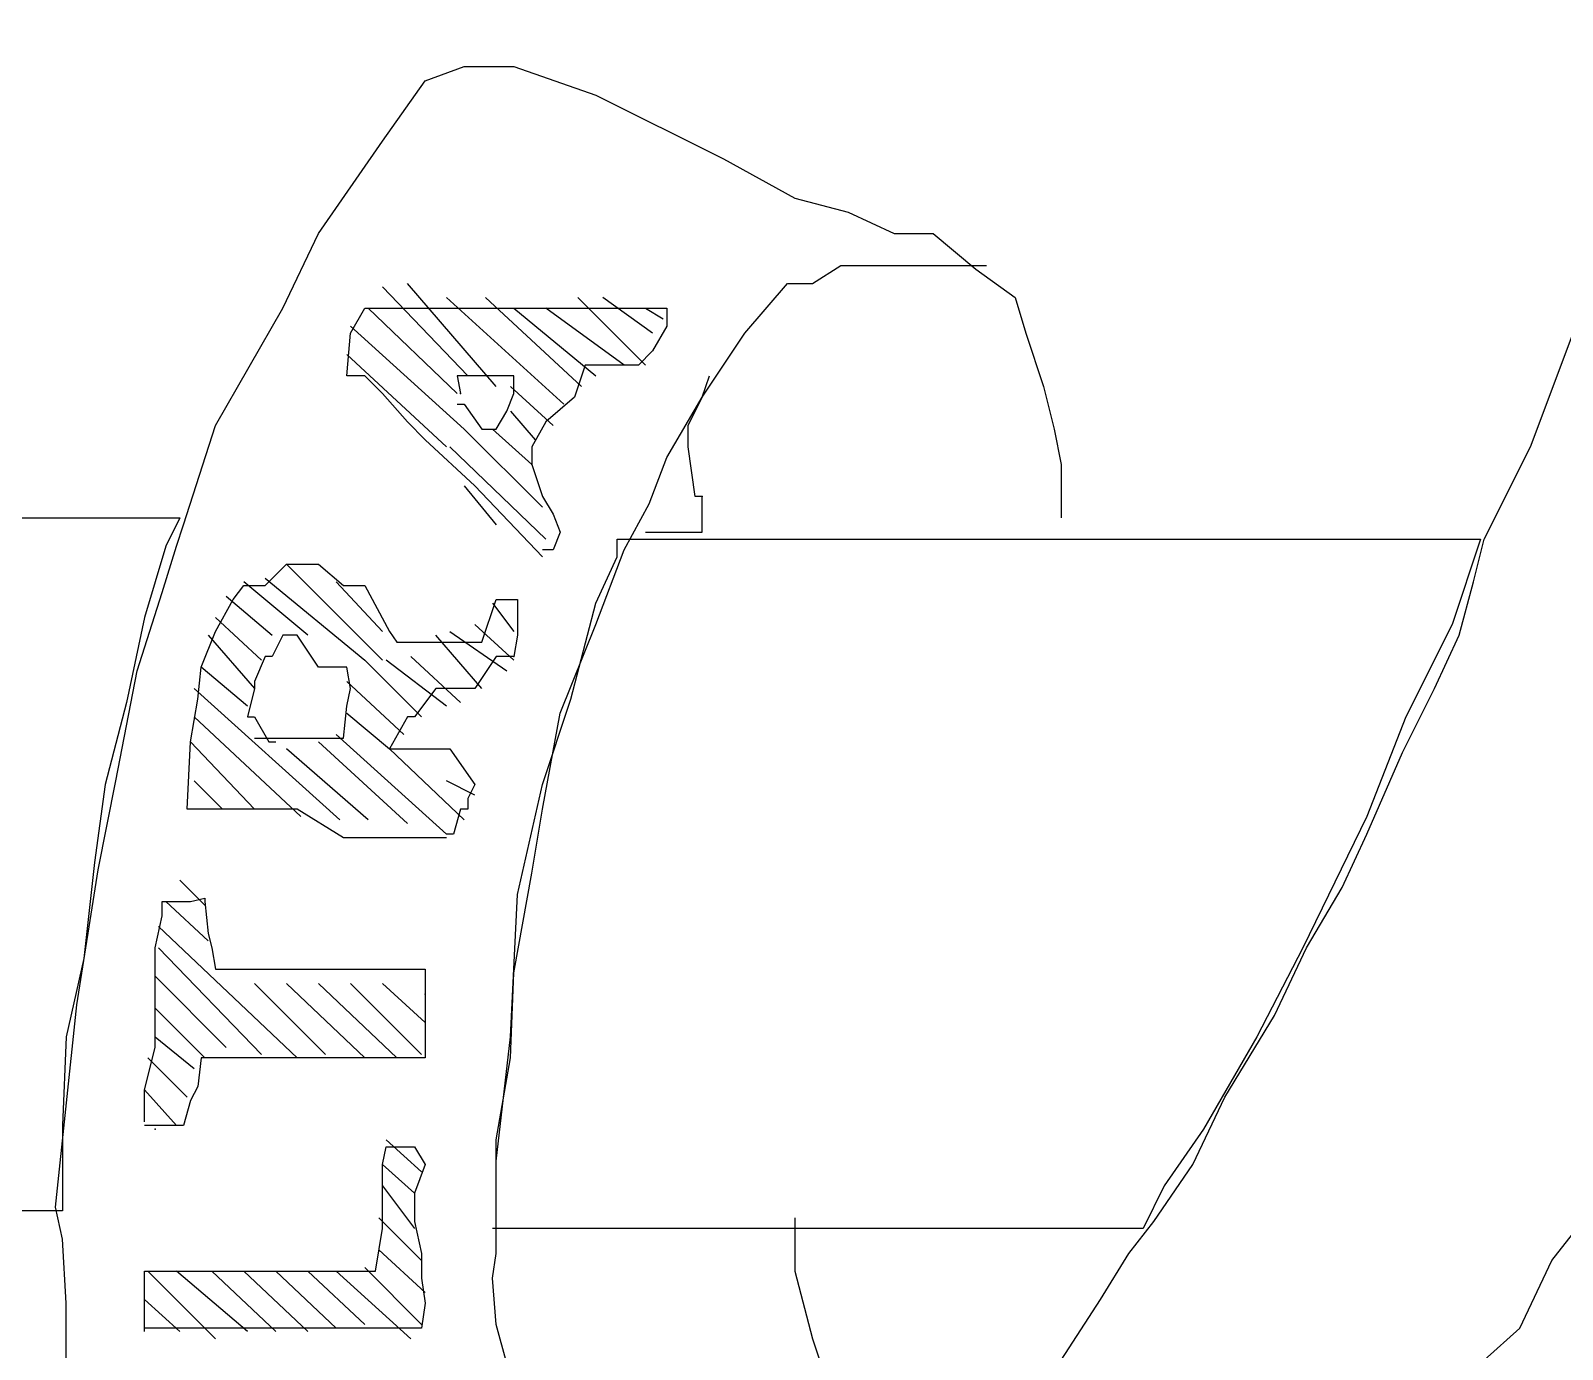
# Model space of a CAD drawing. Extents: x 747954 to 748544, y 4317181 to 4318208.
# Drawn here: x 747988.87 to 747993.18, y 4318049.78 to 4318053.491 of the extents above; entities that cross this region are included whole.
import ezdxf

# ---------------------------------------------------------------- set-up
doc = ezdxf.new("R2010")
doc.units = 0
doc.layers.get('0').update_dxf_attribs({"linetype": 'CONTINUOUS'})

msp = doc.modelspace()

# ---------------------------------------------------------------- linework, layer by layer
at = {"color": 0, "linetype": 'CONTINUOUS'}
for p, q in [((747989.98, 4318053.35), (747990.09, 4318053.39)), ((747989.98, 4318053.35), (747990.09, 4318053.39)), ((747990.09, 4318053.39), (747990.23, 4318053.39)), ((747990.09, 4318053.39), (747990.23, 4318053.39)), ((747990.23, 4318053.39), (747990.46, 4318053.31)), ((747990.23, 4318053.39), (747990.46, 4318053.31)), ((747989.86, 4318053.18), (747989.98, 4318053.35)), ((747989.86, 4318053.18), (747989.98, 4318053.35)), ((747990.46, 4318053.31), (747990.82, 4318053.13)), ((747990.46, 4318053.31), (747990.82, 4318053.13)), ((747989.68, 4318052.92), (747989.86, 4318053.18)), ((747989.68, 4318052.92), (747989.86, 4318053.18)), ((747990.82, 4318053.13), (747991.02, 4318053.02)), ((747990.82, 4318053.13), (747991.02, 4318053.02)), ((747991.02, 4318053.02), (747991.17, 4318052.98)), ((747991.02, 4318053.02), (747991.17, 4318052.98)), ((747991.17, 4318052.98), (747991.3, 4318052.92)), ((747991.17, 4318052.98), (747991.3, 4318052.92)), ((747989.58, 4318052.71), (747989.68, 4318052.92)), ((747989.58, 4318052.71), (747989.68, 4318052.92)), ((747991.3, 4318052.92), (747991.41, 4318052.92)), ((747991.3, 4318052.92), (747991.41, 4318052.92)), ((747991.41, 4318052.92), (747991.53, 4318052.82)), ((747991.41, 4318052.92), (747991.53, 4318052.82)), ((747991.07, 4318052.78), (747991.15, 4318052.83)), ((747991.07, 4318052.78), (747991.15, 4318052.83)), ((747991.15, 4318052.83), (747991.2, 4318052.83)), ((747991.15, 4318052.83), (747991.2, 4318052.83)), ((747991.2, 4318052.83), (747991.26, 4318052.83)), ((747991.2, 4318052.83), (747991.26, 4318052.83)), ((747991.26, 4318052.83), (747991.33, 4318052.83)), ((747991.26, 4318052.83), (747991.33, 4318052.83)), ((747991.33, 4318052.83), (747991.41, 4318052.83)), ((747991.33, 4318052.83), (747991.41, 4318052.83)), ((747991.41, 4318052.83), (747991.48, 4318052.83)), ((747991.41, 4318052.83), (747991.48, 4318052.83)), ((747991.48, 4318052.83), (747991.56, 4318052.83)), ((747991.48, 4318052.83), (747991.56, 4318052.83)), ((747991.53, 4318052.82), (747991.64, 4318052.74)), ((747991.53, 4318052.82), (747991.64, 4318052.74)), ((747989.86, 4318052.77), (747990.1, 4318052.52)), ((747989.86, 4318052.77), (747990.1, 4318052.52)), ((747990.18, 4318052.49), (747989.93, 4318052.78)), ((747990.18, 4318052.49), (747989.93, 4318052.78)), ((747990.88, 4318052.64), (747991, 4318052.78)), ((747990.88, 4318052.64), (747991, 4318052.78)), ((747991, 4318052.78), (747991.07, 4318052.78)), ((747991, 4318052.78), (747991.07, 4318052.78)), ((747990.04, 4318052.74), (747990.37, 4318052.44)), ((747990.04, 4318052.74), (747990.37, 4318052.44)), ((747990.42, 4318052.49), (747990.15, 4318052.74)), ((747990.42, 4318052.49), (747990.15, 4318052.74)), ((747990.41, 4318052.74), (747990.6, 4318052.55)), ((747990.41, 4318052.74), (747990.6, 4318052.55)), ((747990.62, 4318052.64), (747990.48, 4318052.74)), ((747990.62, 4318052.64), (747990.48, 4318052.74)), ((747991.64, 4318052.74), (747991.67, 4318052.64)), ((747991.64, 4318052.74), (747991.67, 4318052.64)), ((747989.39, 4318052.38), (747989.58, 4318052.71)), ((747989.39, 4318052.38), (747989.58, 4318052.71)), ((747989.77, 4318052.64), (747989.81, 4318052.71)), ((747989.77, 4318052.64), (747989.81, 4318052.71)), ((747989.81, 4318052.71), (747989.85, 4318052.71)), ((747989.81, 4318052.71), (747989.85, 4318052.71)), ((747990.07, 4318052.47), (747989.82, 4318052.71)), ((747990.07, 4318052.47), (747989.82, 4318052.71)), ((747989.85, 4318052.71), (747990.01, 4318052.71)), ((747989.85, 4318052.71), (747990.01, 4318052.71)), ((747990.01, 4318052.71), (747990.1, 4318052.71)), ((747990.01, 4318052.71), (747990.1, 4318052.71)), ((747990.1, 4318052.71), (747990.22, 4318052.71)), ((747990.1, 4318052.71), (747990.22, 4318052.71)), ((747990.22, 4318052.71), (747990.31, 4318052.71)), ((747990.22, 4318052.71), (747990.31, 4318052.71)), ((747990.23, 4318052.71), (747990.46, 4318052.52)), ((747990.23, 4318052.71), (747990.46, 4318052.52)), ((747990.31, 4318052.71), (747990.41, 4318052.71)), ((747990.31, 4318052.71), (747990.41, 4318052.71)), ((747990.54, 4318052.55), (747990.32, 4318052.71)), ((747990.54, 4318052.55), (747990.32, 4318052.71)), ((747990.41, 4318052.71), (747990.46, 4318052.71)), ((747990.41, 4318052.71), (747990.46, 4318052.71)), ((747990.46, 4318052.71), (747990.54, 4318052.71)), ((747990.46, 4318052.71), (747990.54, 4318052.71)), ((747990.54, 4318052.71), (747990.58, 4318052.71)), ((747990.54, 4318052.71), (747990.58, 4318052.71)), ((747990.58, 4318052.71), (747990.66, 4318052.71)), ((747990.58, 4318052.71), (747990.66, 4318052.71)), ((747990.6, 4318052.71), (747990.65, 4318052.68)), ((747990.6, 4318052.71), (747990.65, 4318052.68)), ((747990.66, 4318052.71), (747990.66, 4318052.66)), ((747990.66, 4318052.71), (747990.66, 4318052.66)), ((747989.76, 4318052.52), (747989.77, 4318052.64)), ((747989.76, 4318052.52), (747989.77, 4318052.64)), ((747989.77, 4318052.66), (747990.09, 4318052.37)), ((747989.77, 4318052.66), (747990.09, 4318052.37)), ((747990.66, 4318052.66), (747990.62, 4318052.59)), ((747990.66, 4318052.66), (747990.62, 4318052.59)), ((747990.76, 4318052.46), (747990.88, 4318052.64)), ((747990.76, 4318052.46), (747990.88, 4318052.64)), ((747991.67, 4318052.64), (747991.72, 4318052.49)), ((747991.67, 4318052.64), (747991.72, 4318052.49)), ((747993.09, 4318052.32), (747993.21, 4318052.64)), ((747993.09, 4318052.32), (747993.21, 4318052.64)), ((747990.62, 4318052.59), (747990.58, 4318052.55)), ((747990.62, 4318052.59), (747990.58, 4318052.55)), ((747990.04, 4318052.32), (747989.76, 4318052.58)), ((747990.04, 4318052.32), (747989.76, 4318052.58)), ((747990.43, 4318052.55), (747990.4, 4318052.46)), ((747990.43, 4318052.55), (747990.4, 4318052.46)), ((747990.48, 4318052.55), (747990.43, 4318052.55)), ((747990.48, 4318052.55), (747990.43, 4318052.55)), ((747990.55, 4318052.55), (747990.48, 4318052.55)), ((747990.55, 4318052.55), (747990.48, 4318052.55)), ((747990.58, 4318052.55), (747990.55, 4318052.55)), ((747990.58, 4318052.55), (747990.55, 4318052.55)), ((747989.81, 4318052.52), (747989.76, 4318052.52)), ((747989.81, 4318052.52), (747989.76, 4318052.52)), ((747989.86, 4318052.47), (747989.81, 4318052.52)), ((747989.86, 4318052.47), (747989.81, 4318052.52)), ((747990.08, 4318052.52), (747990.07, 4318052.52)), ((747990.07, 4318052.52), (747990.08, 4318052.47)), ((747990.08, 4318052.52), (747990.07, 4318052.52)), ((747990.07, 4318052.52), (747990.08, 4318052.47)), ((747990.12, 4318052.52), (747990.08, 4318052.52)), ((747990.12, 4318052.52), (747990.08, 4318052.52)), ((747990.18, 4318052.52), (747990.12, 4318052.52)), ((747990.18, 4318052.52), (747990.12, 4318052.52)), ((747990.23, 4318052.52), (747990.18, 4318052.52)), ((747990.23, 4318052.52), (747990.18, 4318052.52)), ((747990.23, 4318052.47), (747990.23, 4318052.52)), ((747990.23, 4318052.47), (747990.23, 4318052.52)), ((747990.76, 4318052.46), (747990.78, 4318052.52)), ((747990.76, 4318052.46), (747990.78, 4318052.52)), ((747989.93, 4318052.39), (747989.86, 4318052.47)), ((747989.93, 4318052.39), (747989.86, 4318052.47)), ((747990.21, 4318052.42), (747990.23, 4318052.47)), ((747990.21, 4318052.42), (747990.23, 4318052.47)), ((747990.34, 4318052.38), (747990.22, 4318052.49)), ((747990.34, 4318052.38), (747990.22, 4318052.49)), ((747990.4, 4318052.46), (747990.32, 4318052.39)), ((747990.4, 4318052.46), (747990.32, 4318052.39)), ((747990.66, 4318052.29), (747990.76, 4318052.46)), ((747990.66, 4318052.29), (747990.76, 4318052.46)), ((747990.72, 4318052.38), (747990.76, 4318052.46)), ((747990.72, 4318052.38), (747990.76, 4318052.46)), ((747991.72, 4318052.49), (747991.75, 4318052.37)), ((747991.72, 4318052.49), (747991.75, 4318052.37)), ((747990.07, 4318052.44), (747990.09, 4318052.44)), ((747990.07, 4318052.44), (747990.09, 4318052.44)), ((747990.09, 4318052.44), (747990.14, 4318052.37)), ((747990.09, 4318052.44), (747990.14, 4318052.37)), ((747990.18, 4318052.37), (747990.21, 4318052.42)), ((747990.18, 4318052.37), (747990.21, 4318052.42)), ((747990.22, 4318052.42), (747990.29, 4318052.34)), ((747990.22, 4318052.42), (747990.29, 4318052.34)), ((747989.3, 4318052.1), (747989.39, 4318052.38)), ((747989.3, 4318052.1), (747989.39, 4318052.38)), ((747989.98, 4318052.34), (747989.93, 4318052.39)), ((747989.98, 4318052.34), (747989.93, 4318052.39)), ((747990.32, 4318052.39), (747990.28, 4318052.32)), ((747990.32, 4318052.39), (747990.28, 4318052.32)), ((747990.72, 4318052.32), (747990.72, 4318052.38)), ((747990.72, 4318052.32), (747990.72, 4318052.38)), ((747990.12, 4318052.21), (747989.98, 4318052.34)), ((747990.12, 4318052.21), (747989.98, 4318052.34)), ((747990.09, 4318052.37), (747990.31, 4318052.15)), ((747990.09, 4318052.37), (747990.31, 4318052.15)), ((747990.14, 4318052.37), (747990.18, 4318052.37)), ((747990.14, 4318052.37), (747990.18, 4318052.37)), ((747990.28, 4318052.27), (747990.17, 4318052.37)), ((747990.28, 4318052.27), (747990.17, 4318052.37)), ((747991.75, 4318052.37), (747991.77, 4318052.27)), ((747991.75, 4318052.37), (747991.77, 4318052.27)), ((747990.32, 4318052.06), (747990.05, 4318052.32)), ((747990.32, 4318052.06), (747990.05, 4318052.32)), ((747990.28, 4318052.32), (747990.28, 4318052.27)), ((747990.28, 4318052.32), (747990.28, 4318052.27)), ((747990.61, 4318052.16), (747990.66, 4318052.29)), ((747990.61, 4318052.16), (747990.66, 4318052.29)), ((747990.74, 4318052.18), (747990.72, 4318052.32)), ((747990.74, 4318052.18), (747990.72, 4318052.32)), ((747992.96, 4318052.06), (747993.09, 4318052.32)), ((747992.96, 4318052.06), (747993.09, 4318052.32)), ((747990.28, 4318052.27), (747990.31, 4318052.18)), ((747990.28, 4318052.27), (747990.31, 4318052.18)), ((747991.77, 4318052.27), (747991.77, 4318052.18)), ((747991.77, 4318052.27), (747991.77, 4318052.18)), ((747990.09, 4318052.21), (747990.18, 4318052.1)), ((747990.09, 4318052.21), (747990.18, 4318052.1)), ((747990.31, 4318052.01), (747990.12, 4318052.21)), ((747990.31, 4318052.01), (747990.12, 4318052.21)), ((747990.31, 4318052.18), (747990.34, 4318052.13)), ((747990.31, 4318052.18), (747990.34, 4318052.13)), ((747990.54, 4318052.03), (747990.61, 4318052.16)), ((747990.54, 4318052.03), (747990.61, 4318052.16)), ((747990.76, 4318052.18), (747990.74, 4318052.18)), ((747990.76, 4318052.18), (747990.74, 4318052.18)), ((747990.76, 4318052.08), (747990.76, 4318052.18)), ((747990.76, 4318052.08), (747990.76, 4318052.18)), ((747991.77, 4318052.18), (747991.77, 4318052.12)), ((747991.77, 4318052.18), (747991.77, 4318052.12)), ((747988.55, 4318052.12), (747988.97, 4318052.12)), ((747988.55, 4318052.12), (747988.97, 4318052.12)), ((747988.97, 4318052.12), (747989.29, 4318052.12)), ((747988.97, 4318052.12), (747989.29, 4318052.12)), ((747989.29, 4318052.12), (747989.25, 4318052.04)), ((747989.29, 4318052.12), (747989.25, 4318052.04)), ((747990.34, 4318052.13), (747990.36, 4318052.08)), ((747990.34, 4318052.13), (747990.36, 4318052.08)), ((747989.28, 4318052.04), (747989.3, 4318052.1)), ((747989.28, 4318052.04), (747989.3, 4318052.1)), ((747990.36, 4318052.08), (747990.34, 4318052.03)), ((747990.36, 4318052.08), (747990.34, 4318052.03)), ((747990.6, 4318052.08), (747990.66, 4318052.08)), ((747990.6, 4318052.08), (747990.66, 4318052.08)), ((747990.66, 4318052.08), (747990.74, 4318052.08)), ((747990.66, 4318052.08), (747990.74, 4318052.08)), ((747990.74, 4318052.08), (747990.76, 4318052.08)), ((747990.74, 4318052.08), (747990.76, 4318052.08)), ((747989.25, 4318052.04), (747989.19, 4318051.84)), ((747989.25, 4318052.04), (747989.19, 4318051.84)), ((747989.24, 4318051.91), (747989.28, 4318052.04)), ((747989.24, 4318051.91), (747989.28, 4318052.04)), ((747990.34, 4318052.03), (747990.31, 4318052.03)), ((747990.34, 4318052.03), (747990.31, 4318052.03)), ((747990.46, 4318051.82), (747990.54, 4318052.03)), ((747990.46, 4318051.82), (747990.54, 4318052.03)), ((747990.52, 4318052.01), (747990.52, 4318052.06)), ((747990.52, 4318052.06), (747990.55, 4318052.06)), ((747990.52, 4318052.01), (747990.52, 4318052.06)), ((747990.52, 4318052.06), (747990.55, 4318052.06)), ((747990.55, 4318052.06), (747990.65, 4318052.06)), ((747990.55, 4318052.06), (747990.65, 4318052.06)), ((747990.65, 4318052.06), (747990.78, 4318052.06)), ((747990.65, 4318052.06), (747990.78, 4318052.06)), ((747990.78, 4318052.06), (747991.07, 4318052.06)), ((747990.78, 4318052.06), (747991.07, 4318052.06)), ((747991.07, 4318052.06), (747991.29, 4318052.06)), ((747991.07, 4318052.06), (747991.29, 4318052.06)), ((747991.29, 4318052.06), (747991.53, 4318052.06)), ((747991.29, 4318052.06), (747991.53, 4318052.06)), ((747991.53, 4318052.06), (747991.68, 4318052.06)), ((747991.53, 4318052.06), (747991.68, 4318052.06)), ((747991.68, 4318052.06), (747991.82, 4318052.06)), ((747991.68, 4318052.06), (747991.82, 4318052.06)), ((747991.82, 4318052.06), (747992.12, 4318052.06)), ((747991.82, 4318052.06), (747992.12, 4318052.06)), ((747992.12, 4318052.06), (747992.37, 4318052.06)), ((747992.12, 4318052.06), (747992.37, 4318052.06)), ((747992.37, 4318052.06), (747992.56, 4318052.06)), ((747992.37, 4318052.06), (747992.56, 4318052.06)), ((747992.56, 4318052.06), (747992.7, 4318052.06)), ((747992.56, 4318052.06), (747992.7, 4318052.06)), ((747992.7, 4318052.06), (747992.84, 4318052.06)), ((747992.7, 4318052.06), (747992.84, 4318052.06)), ((747992.84, 4318052.06), (747992.93, 4318052.06)), ((747992.84, 4318052.06), (747992.93, 4318052.06)), ((747992.95, 4318052.06), (747992.87, 4318051.82)), ((747992.95, 4318052.06), (747992.87, 4318051.82)), ((747992.93, 4318052.06), (747992.95, 4318052.06)), ((747992.93, 4318051.94), (747992.96, 4318052.06)), ((747992.93, 4318052.06), (747992.95, 4318052.06)), ((747992.93, 4318051.94), (747992.96, 4318052.06)), ((747989.53, 4318051.93), (747989.59, 4318051.99)), ((747989.53, 4318051.93), (747989.59, 4318051.99)), ((747989.59, 4318051.99), (747989.68, 4318051.99)), ((747989.86, 4318051.72), (747989.59, 4318051.99)), ((747989.59, 4318051.99), (747989.68, 4318051.99)), ((747989.86, 4318051.72), (747989.59, 4318051.99)), ((747989.68, 4318051.99), (747989.75, 4318051.93)), ((747989.68, 4318051.99), (747989.75, 4318051.93)), ((747990.46, 4318051.88), (747990.52, 4318052.01)), ((747990.46, 4318051.88), (747990.52, 4318052.01)), ((747989.53, 4318051.95), (747989.81, 4318051.72)), ((747989.53, 4318051.95), (747989.81, 4318051.72)), ((747989.17, 4318051.69), (747989.24, 4318051.91)), ((747989.17, 4318051.69), (747989.24, 4318051.91)), ((747989.42, 4318051.9), (747989.55, 4318051.79)), ((747989.42, 4318051.9), (747989.55, 4318051.79)), ((747989.44, 4318051.89), (747989.47, 4318051.93)), ((747989.44, 4318051.89), (747989.47, 4318051.93)), ((747989.65, 4318051.79), (747989.47, 4318051.94)), ((747989.65, 4318051.79), (747989.47, 4318051.94)), ((747989.47, 4318051.93), (747989.53, 4318051.93)), ((747989.47, 4318051.93), (747989.53, 4318051.93)), ((747989.73, 4318051.94), (747989.86, 4318051.8)), ((747989.73, 4318051.94), (747989.86, 4318051.8)), ((747989.75, 4318051.93), (747989.81, 4318051.93)), ((747989.75, 4318051.93), (747989.81, 4318051.93)), ((747989.81, 4318051.93), (747989.88, 4318051.8)), ((747989.81, 4318051.93), (747989.88, 4318051.8)), ((747992.89, 4318051.79), (747992.93, 4318051.94)), ((747992.89, 4318051.79), (747992.93, 4318051.94)), ((747989.39, 4318051.8), (747989.44, 4318051.89)), ((747989.39, 4318051.8), (747989.44, 4318051.89)), ((747990.14, 4318051.77), (747990.18, 4318051.89)), ((747990.14, 4318051.77), (747990.18, 4318051.89)), ((747990.17, 4318051.88), (747990.23, 4318051.8)), ((747990.17, 4318051.88), (747990.23, 4318051.8)), ((747990.18, 4318051.89), (747990.22, 4318051.89)), ((747990.18, 4318051.89), (747990.22, 4318051.89)), ((747990.22, 4318051.89), (747990.24, 4318051.89)), ((747990.22, 4318051.89), (747990.24, 4318051.89)), ((747990.24, 4318051.89), (747990.24, 4318051.79)), ((747990.24, 4318051.89), (747990.24, 4318051.79)), ((747990.39, 4318051.61), (747990.46, 4318051.88)), ((747990.39, 4318051.61), (747990.46, 4318051.88)), ((747989.19, 4318051.84), (747989.14, 4318051.6)), ((747989.19, 4318051.84), (747989.14, 4318051.6)), ((747989.52, 4318051.72), (747989.39, 4318051.84)), ((747989.52, 4318051.72), (747989.39, 4318051.84)), ((747990.23, 4318051.72), (747990.12, 4318051.82)), ((747990.23, 4318051.72), (747990.12, 4318051.82)), ((747990.36, 4318051.57), (747990.46, 4318051.82)), ((747990.36, 4318051.57), (747990.46, 4318051.82)), ((747992.87, 4318051.82), (747992.74, 4318051.56)), ((747992.87, 4318051.82), (747992.74, 4318051.56)), ((747989.35, 4318051.7), (747989.39, 4318051.8)), ((747989.35, 4318051.7), (747989.39, 4318051.8)), ((747989.37, 4318051.79), (747989.5, 4318051.64)), ((747989.37, 4318051.79), (747989.5, 4318051.64)), ((747989.58, 4318051.79), (747989.55, 4318051.73)), ((747989.58, 4318051.79), (747989.55, 4318051.73)), ((747989.62, 4318051.79), (747989.58, 4318051.79)), ((747989.62, 4318051.79), (747989.58, 4318051.79)), ((747989.68, 4318051.7), (747989.62, 4318051.79)), ((747989.68, 4318051.7), (747989.62, 4318051.79)), ((747989.88, 4318051.8), (747989.9, 4318051.77)), ((747989.88, 4318051.8), (747989.9, 4318051.77)), ((747989.9, 4318051.77), (747989.94, 4318051.77)), ((747989.9, 4318051.77), (747989.94, 4318051.77)), ((747989.94, 4318051.77), (747990.02, 4318051.77)), ((747989.94, 4318051.77), (747990.02, 4318051.77)), ((747990.14, 4318051.64), (747990.01, 4318051.79)), ((747990.14, 4318051.64), (747990.01, 4318051.79)), ((747990.02, 4318051.77), (747990.09, 4318051.77)), ((747990.02, 4318051.77), (747990.09, 4318051.77)), ((747990.05, 4318051.8), (747990.21, 4318051.69)), ((747990.05, 4318051.8), (747990.21, 4318051.69)), ((747990.09, 4318051.77), (747990.14, 4318051.77)), ((747990.09, 4318051.77), (747990.14, 4318051.77)), ((747990.24, 4318051.79), (747990.23, 4318051.73)), ((747990.24, 4318051.79), (747990.23, 4318051.73)), ((747992.82, 4318051.64), (747992.89, 4318051.79)), ((747992.82, 4318051.64), (747992.89, 4318051.79)), ((747989.53, 4318051.73), (747989.5, 4318051.66)), ((747989.53, 4318051.73), (747989.5, 4318051.66)), ((747989.55, 4318051.73), (747989.53, 4318051.73)), ((747989.55, 4318051.73), (747989.53, 4318051.73)), ((747989.94, 4318051.73), (747990.08, 4318051.6)), ((747989.94, 4318051.73), (747990.08, 4318051.6)), ((747990.18, 4318051.73), (747990.12, 4318051.64)), ((747990.18, 4318051.73), (747990.12, 4318051.64)), ((747990.23, 4318051.73), (747990.18, 4318051.73)), ((747990.23, 4318051.73), (747990.18, 4318051.73)), ((747989.11, 4318051.38), (747989.17, 4318051.69)), ((747989.11, 4318051.38), (747989.17, 4318051.69)), ((747989.34, 4318051.61), (747989.35, 4318051.7)), ((747989.34, 4318051.61), (747989.35, 4318051.7)), ((747989.48, 4318051.59), (747989.35, 4318051.7)), ((747989.48, 4318051.59), (747989.35, 4318051.7)), ((747989.73, 4318051.7), (747989.68, 4318051.7)), ((747989.73, 4318051.7), (747989.68, 4318051.7)), ((747989.76, 4318051.7), (747989.73, 4318051.7)), ((747989.76, 4318051.7), (747989.73, 4318051.7)), ((747989.77, 4318051.64), (747989.76, 4318051.7)), ((747989.77, 4318051.64), (747989.76, 4318051.7)), ((747989.81, 4318051.72), (747989.97, 4318051.56)), ((747989.81, 4318051.72), (747989.97, 4318051.56)), ((747990.04, 4318051.59), (747989.87, 4318051.72)), ((747990.04, 4318051.59), (747989.87, 4318051.72)), ((747989.5, 4318051.66), (747989.5, 4318051.64)), ((747989.5, 4318051.66), (747989.5, 4318051.64)), ((747989.92, 4318051.51), (747989.76, 4318051.66)), ((747989.92, 4318051.51), (747989.76, 4318051.66)), ((747989.14, 4318051.6), (747989.08, 4318051.37)), ((747989.14, 4318051.6), (747989.08, 4318051.37)), ((747989.32, 4318051.49), (747989.34, 4318051.61)), ((747989.32, 4318051.49), (747989.34, 4318051.61)), ((747989.33, 4318051.64), (747989.74, 4318051.27)), ((747989.33, 4318051.64), (747989.74, 4318051.27)), ((747989.5, 4318051.64), (747989.48, 4318051.56)), ((747989.5, 4318051.64), (747989.48, 4318051.56)), ((747989.76, 4318051.59), (747989.77, 4318051.64)), ((747989.76, 4318051.59), (747989.77, 4318051.64)), ((747990.01, 4318051.64), (747989.95, 4318051.56)), ((747990.01, 4318051.64), (747989.95, 4318051.56)), ((747990.05, 4318051.64), (747990.01, 4318051.64)), ((747990.05, 4318051.64), (747990.01, 4318051.64)), ((747990.12, 4318051.64), (747990.05, 4318051.64)), ((747990.12, 4318051.64), (747990.05, 4318051.64)), ((747990.31, 4318051.37), (747990.39, 4318051.61)), ((747990.31, 4318051.37), (747990.39, 4318051.61)), ((747992.73, 4318051.46), (747992.82, 4318051.64)), ((747992.73, 4318051.46), (747992.82, 4318051.64)), ((747989.63, 4318051.28), (747989.33, 4318051.56)), ((747989.63, 4318051.28), (747989.33, 4318051.56)), ((747989.48, 4318051.56), (747989.5, 4318051.56)), ((747989.48, 4318051.56), (747989.5, 4318051.56)), ((747989.5, 4318051.56), (747989.54, 4318051.49)), ((747989.5, 4318051.56), (747989.54, 4318051.49)), ((747989.75, 4318051.5), (747989.76, 4318051.59)), ((747989.75, 4318051.5), (747989.76, 4318051.59)), ((747989.76, 4318051.57), (747989.88, 4318051.47)), ((747989.76, 4318051.57), (747989.88, 4318051.47)), ((747989.93, 4318051.56), (747989.88, 4318051.47)), ((747989.93, 4318051.56), (747989.88, 4318051.47)), ((747989.95, 4318051.56), (747989.93, 4318051.56)), ((747989.95, 4318051.56), (747989.93, 4318051.56)), ((747990.31, 4318051.3), (747990.36, 4318051.57)), ((747990.31, 4318051.3), (747990.36, 4318051.57)), ((747992.74, 4318051.56), (747992.63, 4318051.28)), ((747992.74, 4318051.56), (747992.63, 4318051.28)), ((747989.31, 4318051.3), (747989.32, 4318051.49)), ((747989.31, 4318051.3), (747989.32, 4318051.49)), ((747989.32, 4318051.49), (747989.5, 4318051.3)), ((747989.32, 4318051.49), (747989.5, 4318051.3)), ((747989.5, 4318051.5), (747989.58, 4318051.5)), ((747989.5, 4318051.5), (747989.58, 4318051.5)), ((747989.54, 4318051.49), (747989.56, 4318051.49)), ((747989.54, 4318051.49), (747989.56, 4318051.49)), ((747989.58, 4318051.5), (747989.65, 4318051.5)), ((747989.58, 4318051.5), (747989.65, 4318051.5)), ((747989.82, 4318051.27), (747989.59, 4318051.47)), ((747989.82, 4318051.27), (747989.59, 4318051.47)), ((747989.65, 4318051.5), (747989.7, 4318051.5)), ((747989.65, 4318051.5), (747989.7, 4318051.5)), ((747989.68, 4318051.49), (747989.93, 4318051.26)), ((747989.68, 4318051.49), (747989.93, 4318051.26)), ((747989.7, 4318051.5), (747989.75, 4318051.5)), ((747989.7, 4318051.5), (747989.75, 4318051.5)), ((747990.04, 4318051.23), (747989.73, 4318051.51)), ((747990.04, 4318051.23), (747989.73, 4318051.51)), ((747989.88, 4318051.47), (747989.93, 4318051.47)), ((747989.88, 4318051.47), (747990.09, 4318051.27)), ((747989.88, 4318051.47), (747989.93, 4318051.47)), ((747989.88, 4318051.47), (747990.09, 4318051.27)), ((747989.93, 4318051.47), (747989.98, 4318051.47)), ((747989.93, 4318051.47), (747989.98, 4318051.47)), ((747989.98, 4318051.47), (747990.05, 4318051.47)), ((747989.98, 4318051.47), (747990.05, 4318051.47)), ((747990.05, 4318051.47), (747990.12, 4318051.37)), ((747990.05, 4318051.47), (747990.12, 4318051.37)), ((747992.63, 4318051.23), (747992.73, 4318051.46)), ((747992.63, 4318051.23), (747992.73, 4318051.46)), ((747989.08, 4318051.37), (747989.05, 4318051.15)), ((747989.08, 4318051.37), (747989.05, 4318051.15)), ((747989.06, 4318051.13), (747989.11, 4318051.38)), ((747989.06, 4318051.13), (747989.11, 4318051.38)), ((747989.41, 4318051.3), (747989.33, 4318051.38)), ((747989.41, 4318051.3), (747989.33, 4318051.38)), ((747990.12, 4318051.34), (747990.04, 4318051.38)), ((747990.12, 4318051.34), (747990.04, 4318051.38)), ((747990.12, 4318051.37), (747990.1, 4318051.33)), ((747990.12, 4318051.37), (747990.1, 4318051.33)), ((747990.24, 4318051.06), (747990.31, 4318051.37)), ((747990.24, 4318051.06), (747990.31, 4318051.37)), ((747989.34, 4318051.3), (747989.31, 4318051.3)), ((747989.34, 4318051.3), (747989.31, 4318051.3)), ((747989.41, 4318051.3), (747989.34, 4318051.3)), ((747989.41, 4318051.3), (747989.34, 4318051.3)), ((747989.42, 4318051.3), (747989.41, 4318051.3)), ((747989.42, 4318051.3), (747989.41, 4318051.3)), ((747989.5, 4318051.3), (747989.42, 4318051.3)), ((747989.5, 4318051.3), (747989.42, 4318051.3)), ((747989.62, 4318051.3), (747989.5, 4318051.3)), ((747989.62, 4318051.3), (747989.5, 4318051.3)), ((747989.75, 4318051.22), (747989.62, 4318051.3)), ((747989.75, 4318051.22), (747989.62, 4318051.3)), ((747990.08, 4318051.3), (747990.06, 4318051.23)), ((747990.08, 4318051.3), (747990.06, 4318051.23)), ((747990.1, 4318051.3), (747990.08, 4318051.3)), ((747990.1, 4318051.3), (747990.08, 4318051.3)), ((747990.1, 4318051.33), (747990.1, 4318051.3)), ((747990.1, 4318051.33), (747990.1, 4318051.3)), ((747990.28, 4318051.12), (747990.31, 4318051.3)), ((747990.28, 4318051.12), (747990.31, 4318051.3)), ((747992.63, 4318051.28), (747992.45, 4318050.91)), ((747992.63, 4318051.28), (747992.45, 4318050.91)), ((747989.84, 4318051.22), (747989.75, 4318051.22)), ((747989.84, 4318051.22), (747989.75, 4318051.22)), ((747989.9, 4318051.22), (747989.84, 4318051.22)), ((747989.9, 4318051.22), (747989.84, 4318051.22)), ((747989.95, 4318051.22), (747989.9, 4318051.22)), ((747989.95, 4318051.22), (747989.9, 4318051.22)), ((747990.04, 4318051.22), (747989.95, 4318051.22)), ((747990.04, 4318051.22), (747989.95, 4318051.22)), ((747990.06, 4318051.23), (747990.04, 4318051.23)), ((747990.06, 4318051.23), (747990.04, 4318051.23)), ((747992.56, 4318051.08), (747992.63, 4318051.23)), ((747992.56, 4318051.08), (747992.63, 4318051.23)), ((747989, 4318050.75), (747989.06, 4318051.13)), ((747989, 4318050.75), (747989.06, 4318051.13)), ((747989.05, 4318051.15), (747989.02, 4318050.88)), ((747989.05, 4318051.15), (747989.02, 4318050.88)), ((747989.29, 4318051.1), (747989.36, 4318051.03)), ((747989.29, 4318051.1), (747989.36, 4318051.03)), ((747990.23, 4318050.84), (747990.28, 4318051.12)), ((747990.23, 4318050.84), (747990.28, 4318051.12)), ((747992.46, 4318050.91), (747992.56, 4318051.08)), ((747992.46, 4318050.91), (747992.56, 4318051.08)), ((747989.24, 4318051), (747989.24, 4318051.04)), ((747989.24, 4318051.04), (747989.26, 4318051.04)), ((747989.24, 4318051), (747989.24, 4318051.04)), ((747989.24, 4318051.04), (747989.26, 4318051.04)), ((747989.37, 4318050.93), (747989.25, 4318051.04)), ((747989.37, 4318050.93), (747989.25, 4318051.04)), ((747989.26, 4318051.04), (747989.29, 4318051.04)), ((747989.26, 4318051.04), (747989.29, 4318051.04)), ((747989.29, 4318051.04), (747989.32, 4318051.04)), ((747989.29, 4318051.04), (747989.32, 4318051.04)), ((747989.32, 4318051.04), (747989.36, 4318051.05)), ((747989.32, 4318051.04), (747989.36, 4318051.05)), ((747989.36, 4318051.05), (747989.36, 4318051.04)), ((747989.36, 4318051.05), (747989.36, 4318051.04)), ((747989.36, 4318051.04), (747989.37, 4318050.95)), ((747989.36, 4318051.04), (747989.37, 4318050.95)), ((747990.22, 4318050.66), (747990.24, 4318051.06)), ((747990.22, 4318050.66), (747990.24, 4318051.06)), ((747989.22, 4318050.91), (747989.24, 4318051)), ((747989.22, 4318050.91), (747989.24, 4318051)), ((747989.23, 4318050.97), (747989.62, 4318050.6)), ((747989.23, 4318050.97), (747989.62, 4318050.6)), ((747989.22, 4318050.78), (747989.22, 4318050.91)), ((747989.22, 4318050.78), (747989.22, 4318050.91)), ((747989.52, 4318050.61), (747989.23, 4318050.91)), ((747989.52, 4318050.61), (747989.23, 4318050.91)), ((747989.37, 4318050.95), (747989.38, 4318050.91)), ((747989.37, 4318050.95), (747989.38, 4318050.91)), ((747989.38, 4318050.91), (747989.39, 4318050.85)), ((747989.38, 4318050.91), (747989.39, 4318050.85)), ((747992.45, 4318050.91), (747992.32, 4318050.66)), ((747992.45, 4318050.91), (747992.32, 4318050.66)), ((747992.37, 4318050.72), (747992.46, 4318050.91)), ((747992.37, 4318050.72), (747992.46, 4318050.91)), ((747989.02, 4318050.88), (747988.97, 4318050.66)), ((747989.02, 4318050.88), (747988.97, 4318050.66)), ((747989.22, 4318050.83), (747989.42, 4318050.63)), ((747989.22, 4318050.83), (747989.42, 4318050.63)), ((747989.39, 4318050.85), (747989.44, 4318050.85)), ((747989.39, 4318050.85), (747989.44, 4318050.85)), ((747989.44, 4318050.85), (747989.5, 4318050.85)), ((747989.44, 4318050.85), (747989.5, 4318050.85)), ((747989.5, 4318050.85), (747989.59, 4318050.85)), ((747989.5, 4318050.85), (747989.59, 4318050.85)), ((747989.59, 4318050.85), (747989.68, 4318050.85)), ((747989.59, 4318050.85), (747989.68, 4318050.85)), ((747989.68, 4318050.85), (747989.74, 4318050.85)), ((747989.68, 4318050.85), (747989.74, 4318050.85)), ((747989.74, 4318050.85), (747989.81, 4318050.85)), ((747989.74, 4318050.85), (747989.81, 4318050.85)), ((747989.81, 4318050.85), (747989.89, 4318050.85)), ((747989.81, 4318050.85), (747989.89, 4318050.85)), ((747989.89, 4318050.85), (747989.94, 4318050.85)), ((747989.89, 4318050.85), (747989.94, 4318050.85)), ((747989.94, 4318050.85), (747989.98, 4318050.85)), ((747989.94, 4318050.85), (747989.98, 4318050.85)), ((747989.98, 4318050.85), (747989.98, 4318050.74)), ((747989.98, 4318050.85), (747989.98, 4318050.74)), ((747990.22, 4318050.6), (747990.23, 4318050.84)), ((747990.22, 4318050.6), (747990.23, 4318050.84)), ((747989.22, 4318050.63), (747989.22, 4318050.78)), ((747989.22, 4318050.63), (747989.22, 4318050.78)), ((747989.7, 4318050.61), (747989.5, 4318050.81)), ((747989.7, 4318050.61), (747989.5, 4318050.81)), ((747989.59, 4318050.81), (747989.81, 4318050.6)), ((747989.59, 4318050.81), (747989.81, 4318050.6)), ((747989.9, 4318050.6), (747989.68, 4318050.81)), ((747989.9, 4318050.6), (747989.68, 4318050.81)), ((747989.77, 4318050.81), (747989.97, 4318050.61)), ((747989.77, 4318050.81), (747989.97, 4318050.61)), ((747989.98, 4318050.7), (747989.86, 4318050.81)), ((747989.98, 4318050.7), (747989.86, 4318050.81)), ((747988.94, 4318050.18), (747989, 4318050.75)), ((747988.94, 4318050.18), (747989, 4318050.75)), ((747989.36, 4318050.6), (747989.22, 4318050.74)), ((747989.36, 4318050.6), (747989.22, 4318050.74)), ((747989.98, 4318050.74), (747989.98, 4318050.66)), ((747989.98, 4318050.74), (747989.98, 4318050.66)), ((747992.23, 4318050.49), (747992.37, 4318050.72)), ((747992.23, 4318050.49), (747992.37, 4318050.72)), ((747988.97, 4318050.66), (747988.96, 4318050.41)), ((747988.97, 4318050.66), (747988.96, 4318050.41)), ((747989.22, 4318050.66), (747989.33, 4318050.57)), ((747989.22, 4318050.66), (747989.33, 4318050.57)), ((747989.98, 4318050.66), (747989.98, 4318050.6)), ((747989.98, 4318050.66), (747989.98, 4318050.6)), ((747990.18, 4318050.31), (747990.22, 4318050.66)), ((747990.18, 4318050.31), (747990.22, 4318050.66)), ((747992.32, 4318050.66), (747992.17, 4318050.4)), ((747992.32, 4318050.66), (747992.17, 4318050.4)), ((747989.19, 4318050.51), (747989.22, 4318050.63)), ((747989.19, 4318050.51), (747989.22, 4318050.63)), ((747989.31, 4318050.49), (747989.2, 4318050.6)), ((747989.31, 4318050.49), (747989.2, 4318050.6)), ((747989.35, 4318050.6), (747989.34, 4318050.52)), ((747989.35, 4318050.6), (747989.34, 4318050.52)), ((747989.37, 4318050.6), (747989.35, 4318050.6)), ((747989.37, 4318050.6), (747989.35, 4318050.6)), ((747989.42, 4318050.6), (747989.37, 4318050.6)), ((747989.42, 4318050.6), (747989.37, 4318050.6)), ((747989.47, 4318050.6), (747989.42, 4318050.6)), ((747989.47, 4318050.6), (747989.42, 4318050.6)), ((747989.54, 4318050.6), (747989.47, 4318050.6)), ((747989.54, 4318050.6), (747989.47, 4318050.6)), ((747989.59, 4318050.6), (747989.54, 4318050.6)), ((747989.59, 4318050.6), (747989.54, 4318050.6)), ((747989.65, 4318050.6), (747989.59, 4318050.6)), ((747989.65, 4318050.6), (747989.59, 4318050.6)), ((747989.75, 4318050.6), (747989.65, 4318050.6)), ((747989.75, 4318050.6), (747989.65, 4318050.6)), ((747989.85, 4318050.6), (747989.75, 4318050.6)), ((747989.85, 4318050.6), (747989.75, 4318050.6)), ((747989.9, 4318050.6), (747989.85, 4318050.6)), ((747989.9, 4318050.6), (747989.85, 4318050.6)), ((747989.98, 4318050.6), (747989.9, 4318050.6)), ((747989.98, 4318050.6), (747989.9, 4318050.6)), ((747990.18, 4318050.37), (747990.22, 4318050.6)), ((747990.18, 4318050.37), (747990.22, 4318050.6)), ((747989.34, 4318050.52), (747989.32, 4318050.48)), ((747989.34, 4318050.52), (747989.32, 4318050.48)), ((747989.19, 4318050.42), (747989.19, 4318050.51)), ((747989.19, 4318050.51), (747989.28, 4318050.41)), ((747989.19, 4318050.42), (747989.19, 4318050.51)), ((747989.19, 4318050.51), (747989.28, 4318050.41)), ((747989.32, 4318050.48), (747989.3, 4318050.41)), ((747989.32, 4318050.48), (747989.3, 4318050.41)), ((747992.14, 4318050.3), (747992.23, 4318050.49)), ((747992.14, 4318050.3), (747992.23, 4318050.49)), ((747988.96, 4318050.41), (747988.96, 4318050.24)), ((747988.96, 4318050.41), (747988.96, 4318050.24)), ((747989.22, 4318050.41), (747989.19, 4318050.41)), ((747989.22, 4318050.41), (747989.19, 4318050.41)), ((747989.23, 4318050.41), (747989.22, 4318050.41)), ((747989.23, 4318050.41), (747989.22, 4318050.41)), ((747989.27, 4318050.41), (747989.23, 4318050.41)), ((747989.27, 4318050.41), (747989.23, 4318050.41)), ((747989.3, 4318050.41), (747989.27, 4318050.41)), ((747989.3, 4318050.41), (747989.27, 4318050.41)), ((747992.17, 4318050.4), (747992.06, 4318050.24)), ((747992.17, 4318050.4), (747992.06, 4318050.24)), ((747989.86, 4318050.3), (747989.87, 4318050.35)), ((747989.86, 4318050.3), (747989.87, 4318050.35)), ((747989.87, 4318050.37), (747989.97, 4318050.28)), ((747989.87, 4318050.37), (747989.97, 4318050.28)), ((747989.87, 4318050.35), (747989.89, 4318050.35)), ((747989.87, 4318050.35), (747989.89, 4318050.35)), ((747989.89, 4318050.35), (747989.93, 4318050.35)), ((747989.89, 4318050.35), (747989.93, 4318050.35)), ((747989.93, 4318050.35), (747989.95, 4318050.35)), ((747989.93, 4318050.35), (747989.95, 4318050.35)), ((747989.95, 4318050.35), (747989.98, 4318050.3)), ((747989.95, 4318050.35), (747989.98, 4318050.3)), ((747990.18, 4318050.19), (747990.18, 4318050.37)), ((747990.18, 4318050.19), (747990.18, 4318050.37)), ((747990.18, 4318050.12), (747990.18, 4318050.31)), ((747990.18, 4318050.12), (747990.18, 4318050.31)), ((747989.86, 4318050.24), (747989.86, 4318050.3)), ((747989.95, 4318050.22), (747989.86, 4318050.3)), ((747989.86, 4318050.24), (747989.86, 4318050.3)), ((747989.95, 4318050.22), (747989.86, 4318050.3)), ((747989.98, 4318050.3), (747989.95, 4318050.22)), ((747989.98, 4318050.3), (747989.95, 4318050.22)), ((747992.03, 4318050.14), (747992.14, 4318050.3)), ((747992.03, 4318050.14), (747992.14, 4318050.3)), ((747988.96, 4318050.24), (747988.96, 4318050.17)), ((747988.96, 4318050.24), (747988.96, 4318050.17)), ((747989.86, 4318050.12), (747989.86, 4318050.24)), ((747989.86, 4318050.24), (747989.95, 4318050.12)), ((747989.86, 4318050.12), (747989.86, 4318050.24)), ((747989.86, 4318050.24), (747989.95, 4318050.12)), ((747989.95, 4318050.22), (747989.95, 4318050.14)), ((747989.95, 4318050.22), (747989.95, 4318050.14)), ((747992.06, 4318050.24), (747992, 4318050.12)), ((747992.06, 4318050.24), (747992, 4318050.12)), ((747988.96, 4318050.09), (747988.94, 4318050.18)), ((747988.96, 4318050.09), (747988.94, 4318050.18)), ((747990.18, 4318050.14), (747990.18, 4318050.19)), ((747990.18, 4318050.14), (747990.18, 4318050.19)), ((747988.96, 4318050.17), (747988.8, 4318050.17)), ((747988.96, 4318050.17), (747988.8, 4318050.17)), ((747989.97, 4318050.03), (747989.85, 4318050.15)), ((747989.97, 4318050.03), (747989.85, 4318050.15)), ((747989.95, 4318050.14), (747989.97, 4318050.05)), ((747989.95, 4318050.14), (747989.97, 4318050.05)), ((747990.18, 4318050.05), (747990.18, 4318050.14)), ((747990.18, 4318050.05), (747990.18, 4318050.14)), ((747991.02, 4318050.15), (747991.02, 4318050)), ((747991.02, 4318050.15), (747991.02, 4318050)), ((747991.96, 4318050.05), (747992.03, 4318050.14)), ((747991.96, 4318050.05), (747992.03, 4318050.14)), ((747993.15, 4318050.03), (747993.26, 4318050.17)), ((747993.15, 4318050.03), (747993.26, 4318050.17)), ((747988.97, 4318049.91), (747988.96, 4318050.09)), ((747988.97, 4318049.91), (747988.96, 4318050.09)), ((747989.84, 4318050), (747989.86, 4318050.12)), ((747989.84, 4318050), (747989.86, 4318050.12)), ((747990.26, 4318050.12), (747990.17, 4318050.12)), ((747990.26, 4318050.12), (747990.17, 4318050.12)), ((747990.23, 4318050.12), (747990.18, 4318050.12)), ((747990.23, 4318050.12), (747990.18, 4318050.12)), ((747990.4, 4318050.12), (747990.26, 4318050.12)), ((747990.4, 4318050.12), (747990.26, 4318050.12)), ((747990.66, 4318050.12), (747990.4, 4318050.12)), ((747990.66, 4318050.12), (747990.4, 4318050.12)), ((747991.02, 4318050.12), (747990.66, 4318050.12)), ((747991.02, 4318050.12), (747990.66, 4318050.12)), ((747991.21, 4318050.12), (747991.02, 4318050.12)), ((747991.21, 4318050.12), (747991.02, 4318050.12)), ((747991.43, 4318050.12), (747991.21, 4318050.12)), ((747991.43, 4318050.12), (747991.21, 4318050.12)), ((747991.76, 4318050.12), (747991.43, 4318050.12)), ((747991.76, 4318050.12), (747991.43, 4318050.12)), ((747992, 4318050.12), (747991.76, 4318050.12)), ((747992, 4318050.12), (747991.76, 4318050.12)), ((747989.85, 4318050.06), (747989.98, 4318049.94)), ((747989.85, 4318050.06), (747989.98, 4318049.94)), ((747989.97, 4318050.05), (747989.97, 4318049.98)), ((747989.97, 4318050.05), (747989.97, 4318049.98)), ((747990.17, 4318049.98), (747990.18, 4318050.05)), ((747990.17, 4318049.98), (747990.18, 4318050.05)), ((747991.88, 4318049.92), (747991.96, 4318050.05)), ((747991.88, 4318049.92), (747991.96, 4318050.05)), ((747989.97, 4318049.85), (747989.81, 4318050.01)), ((747989.97, 4318049.85), (747989.81, 4318050.01)), ((747993.06, 4318049.84), (747993.15, 4318050.03)), ((747993.06, 4318049.84), (747993.15, 4318050.03)), ((747989.19, 4318049.92), (747989.19, 4318050)), ((747989.19, 4318050), (747989.22, 4318050)), ((747989.19, 4318049.92), (747989.19, 4318050)), ((747989.19, 4318050), (747989.22, 4318050)), ((747989.2, 4318050), (747989.39, 4318049.81)), ((747989.2, 4318050), (747989.39, 4318049.81)), ((747989.22, 4318050), (747989.38, 4318050)), ((747989.22, 4318050), (747989.38, 4318050)), ((747989.48, 4318049.83), (747989.28, 4318050)), ((747989.48, 4318049.83), (747989.28, 4318050)), ((747989.38, 4318050), (747989.55, 4318050)), ((747989.38, 4318050), (747989.56, 4318049.83)), ((747989.38, 4318050), (747989.55, 4318050)), ((747989.38, 4318050), (747989.56, 4318049.83)), ((747989.65, 4318049.83), (747989.47, 4318050)), ((747989.65, 4318049.83), (747989.47, 4318050)), ((747989.55, 4318050), (747989.68, 4318050)), ((747989.55, 4318050), (747989.68, 4318050)), ((747989.56, 4318050), (747989.73, 4318049.84)), ((747989.56, 4318050), (747989.73, 4318049.84)), ((747989.81, 4318049.85), (747989.65, 4318050)), ((747989.81, 4318049.85), (747989.65, 4318050)), ((747989.68, 4318050), (747989.76, 4318050)), ((747989.68, 4318050), (747989.76, 4318050)), ((747989.73, 4318050), (747989.94, 4318049.81)), ((747989.73, 4318050), (747989.94, 4318049.81)), ((747989.76, 4318050), (747989.84, 4318050)), ((747989.76, 4318050), (747989.84, 4318050)), ((747989.97, 4318049.98), (747989.98, 4318049.91)), ((747989.97, 4318049.98), (747989.98, 4318049.91)), ((747990.18, 4318049.85), (747990.17, 4318049.98)), ((747990.18, 4318049.85), (747990.17, 4318049.98)), ((747991.02, 4318050), (747991.07, 4318049.81)), ((747991.02, 4318050), (747991.07, 4318049.81)), ((747989.19, 4318049.83), (747989.19, 4318049.92)), ((747989.29, 4318049.83), (747989.19, 4318049.92)), ((747989.19, 4318049.83), (747989.19, 4318049.92)), ((747989.29, 4318049.83), (747989.19, 4318049.92)), ((747991.77, 4318049.75), (747991.88, 4318049.92)), ((747991.77, 4318049.75), (747991.88, 4318049.92)), ((747988.97, 4318049.66), (747988.97, 4318049.91)), ((747988.97, 4318049.66), (747988.97, 4318049.91)), ((747989.98, 4318049.91), (747989.97, 4318049.84)), ((747989.98, 4318049.91), (747989.97, 4318049.84)), ((747989.22, 4318049.84), (747989.19, 4318049.84)), ((747989.22, 4318049.84), (747989.19, 4318049.84)), ((747989.27, 4318049.84), (747989.22, 4318049.84)), ((747989.27, 4318049.84), (747989.22, 4318049.84)), ((747989.36, 4318049.84), (747989.27, 4318049.84)), ((747989.36, 4318049.84), (747989.27, 4318049.84)), ((747989.45, 4318049.84), (747989.36, 4318049.84)), ((747989.45, 4318049.84), (747989.36, 4318049.84)), ((747989.5, 4318049.84), (747989.45, 4318049.84)), ((747989.5, 4318049.84), (747989.45, 4318049.84)), ((747989.59, 4318049.84), (747989.5, 4318049.84)), ((747989.59, 4318049.84), (747989.5, 4318049.84)), ((747989.73, 4318049.84), (747989.59, 4318049.84)), ((747989.73, 4318049.84), (747989.59, 4318049.84)), ((747989.81, 4318049.84), (747989.73, 4318049.84)), ((747989.81, 4318049.84), (747989.73, 4318049.84)), ((747989.87, 4318049.84), (747989.81, 4318049.84)), ((747989.87, 4318049.84), (747989.81, 4318049.84)), ((747989.94, 4318049.84), (747989.87, 4318049.84)), ((747989.94, 4318049.84), (747989.87, 4318049.84)), ((747989.97, 4318049.84), (747989.94, 4318049.84)), ((747989.97, 4318049.84), (747989.94, 4318049.84)), ((747990.21, 4318049.74), (747990.18, 4318049.85)), ((747990.21, 4318049.74), (747990.18, 4318049.85)), ((747992.96, 4318049.75), (747993.06, 4318049.84)), ((747992.96, 4318049.75), (747993.06, 4318049.84)), ((747991.07, 4318049.81), (747991.13, 4318049.63)), ((747991.07, 4318049.81), (747991.13, 4318049.63))]:
    msp.add_line(p, q, dxfattribs=at)
for p in [(747990.08, 4318052.47), (747990.08, 4318052.47), (747990.28, 4318052.27), (747990.28, 4318052.27), (747990.76, 4318052.18), (747990.76, 4318052.18), (747990.23, 4318051.73), (747990.23, 4318051.73), (747989.98, 4318050.78), (747989.98, 4318050.78), (747989.22, 4318050.4), (747989.22, 4318050.4), (747990.18, 4318050.12), (747990.18, 4318050.12), (747989.19, 4318049.84), (747989.19, 4318049.84)]:
    msp.add_point(p, dxfattribs=at)

# ---------------------------------------------------------------- meshes
mesh = msp.add_polyface(dxfattribs=at)
corners = [(747954.5, 4317181), (747954.5, 4317181), (747954.5, 4317371.9618), (748262.5, 4317181), (747954.5, 4317546.4935), (748544, 4317181), (747954.5, 4318207.5), (748544, 4317842.0065), (748544, 4318207.5)]
mesh.append_faces([[corners[k] for k in face] for face in [(0, 1, 3, 2), (2, 3, 5, 4), (4, 5, 7, 6), (6, 7, 8, 8)]], dxfattribs={"vtx0": -1, "vtx2": -1, "color": 0})
mesh = msp.add_polyface(dxfattribs=at)
corners = [(747964.5, 4318021), (747964.5, 4318021), (747964.5, 4318195.2713), (748245.58, 4318021), (747964.5, 4318201.5), (748245.58, 4318027.2287), (748245.58, 4318201.5)]
mesh.append_faces([[corners[k] for k in face] for face in [(0, 1, 3, 2), (2, 3, 5, 4), (4, 5, 6, 6)]], dxfattribs={"vtx0": -1, "vtx2": -1, "color": 0})

doc.saveas('drawing.dxf')
